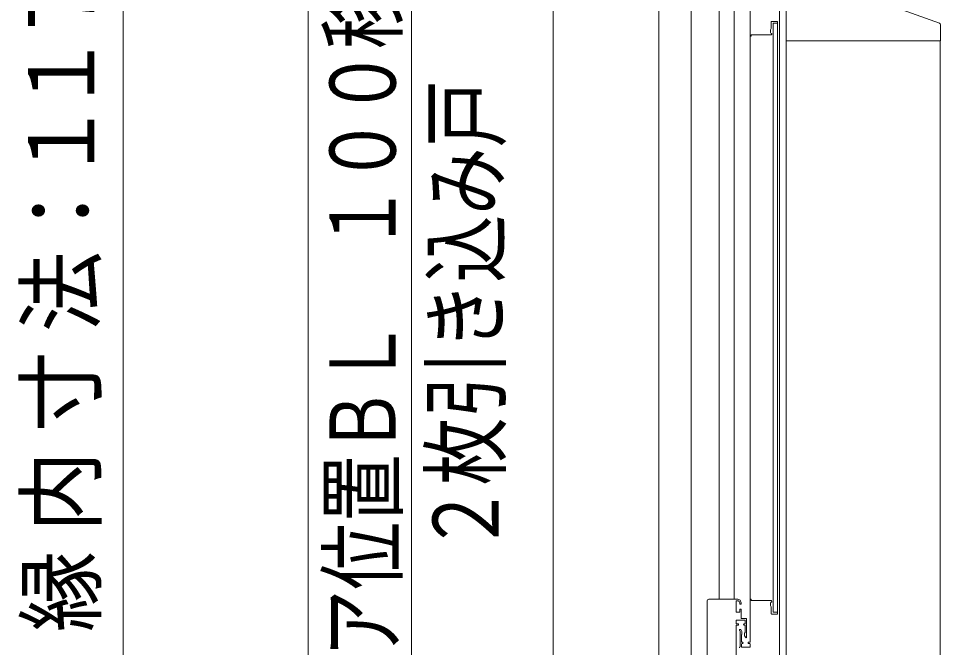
# Model space of a CAD drawing. Units: millimetres on the paper. Extents: x -305 to 305, y -152 to 152.
# Drawn here: x -212.8 to -186, y 58.04 to 76.34 of the extents above; entities that cross this region are included whole.
import ezdxf
from ezdxf.enums import TextEntityAlignment as Align

# ---------------------------------------------------------------- set-up
doc = ezdxf.new("R2010")
doc.units = ezdxf.units.MM
doc.layers.add('0-1_VIEW0001', color=7, linetype='Continuous', lineweight=9)
doc.styles.add('ＭＳ ゴシック', font='')
doc.styles.get('ＭＳ ゴシック').set_extended_font_data('MS Gothic')

msp = doc.modelspace()

# ---------------------------------------------------------------- linework, layer by layer
at = {"layer": '0-1_VIEW0001'}
for p, q in [((-197.254, 97.748), (-197.254, 37.273)), ((-194.184, 96.573), (-194.184, 41.469)), ((-193.244, 96.573), (-193.244, 40.294)), ((-191.999, 96.503), (-191.999, 59.448)), ((-192.429, 59.448), (-192.429, 96.403)), ((-209.753, 38.873), (-209.753, 96.168)), ((-204.377, 55.511), (-204.377, 79.511)), ((-201.377, 55.511), (-201.377, 79.511)), ((-191.534, 77.782), (-191.534, 58.198)), ((-190.684, 77.573), (-190.684, 57.498)), ((-187.383, 76.682), (-186.033, 76.2)), ((-190.919, 76.243), (-190.919, 76.063)), ((-190.749, 76.253), (-190.909, 76.253)), ((-190.864, 76.203), (-190.739, 76.203)), ((-190.864, 76.203), (-190.864, 59.068)), ((-190.739, 59.028), (-190.739, 76.243)), ((-185.999, 76.153), (-185.999, 75.688)), ((-191.499, 75.853), (-191.499, 75.833)), ((-190.922, 75.863), (-191.489, 75.863)), ((-190.939, 76), (-190.939, 75.928)), ((-190.922, 76.044), (-190.938, 76.006)), ((-190.914, 75.903), (-190.909, 75.903)), ((-190.901, 75.885), (-190.91, 75.87)), ((-190.899, 75.893), (-190.899, 75.892)), ((-191.509, 75.823), (-191.519, 75.823)), ((-190.484, 75.688), (-190.456, 75.688)), ((-190.456, 75.688), (-187.712, 75.688)), ((-187.711, 75.688), (-185.999, 75.688)), ((-192.784, 38.713), (-192.784, 59.398)), ((-192.734, 59.448), (-191.894, 59.448)), ((-192.172, 59.448), (-192.191, 59.448)), ((-191.834, 59.318), (-191.834, 59.348)), ((-191.799, 59.308), (-191.824, 59.308)), ((-191.804, 59.308), (-191.824, 59.308)), ((-191.794, 59.348), (-191.794, 59.318)), ((-191.509, 59.448), (-191.519, 59.448)), ((-191.499, 59.418), (-191.499, 59.438)), ((-190.923, 59.408), (-191.489, 59.408)), ((-190.934, 59.408), (-190.959, 59.408)), ((-190.939, 59.271), (-190.939, 59.343)), ((-190.923, 59.227), (-190.938, 59.265)), ((-190.914, 59.368), (-190.909, 59.368)), ((-190.901, 59.387), (-190.91, 59.401)), ((-190.899, 59.378), (-190.899, 59.379)), ((-191.934, 59.073), (-191.834, 59.073)), ((-191.909, 59.073), (-191.849, 59.073)), ((-190.919, 59.028), (-190.919, 59.208)), ((-190.749, 59.018), (-190.909, 59.018)), ((-190.739, 59.068), (-190.864, 59.068)), ((-191.934, 40.438), (-191.934, 58.698)), ((-191.839, 58.558), (-191.839, 58.543)), ((-191.82, 58.573), (-191.824, 58.573)), ((-191.824, 58.524), (-191.824, 58.072)), ((-191.694, 58.39), (-191.694, 58.463)), ((-191.784, 58.213), (-191.784, 58.408)), ((-191.759, 58.198), (-191.769, 58.198)), ((-191.769, 58.158), (-191.759, 58.158)), ((-191.662, 58.331), (-191.692, 58.383)), ((-191.594, 58.188), (-191.594, 58.168)), ((-191.544, 58.198), (-191.584, 58.198)), ((-191.584, 58.158), (-191.544, 58.158)), ((-191.839, 58.053), (-191.839, 58.033)), ((-191.784, 58.068), (-191.784, 58.143)), ((-191.549, 58.053), (-191.769, 58.053)), ((-191.534, 58.148), (-191.534, 58.068))]:
    msp.add_line(p, q, dxfattribs=at)
at = {"layer": '0-1_VIEW0001', "color": 5}
for p, q in [((-190.484, 40.495), (-190.484, 76.688)), ((-186.009, 40.249), (-186.009, 75.688))]:
    msp.add_line(p, q, dxfattribs=at)
at = {"layer": '0-1_VIEW0001'}
for points in [[(-185.999, 75.913), (-185.999, 75.912), (-186, 75.91), (-186, 75.909)], [(-192.784, 59.398), (-192.769, 59.433), (-192.734, 59.448)], [(-191.884, 59.398), (-191.934, 59.398), (-191.934, 59.073)], [(-191.894, 59.448), (-191.823, 59.419), (-191.794, 59.348)], [(-191.834, 59.348), (-191.849, 59.383), (-191.884, 59.398)], [(-191.824, 59.308), (-191.831, 59.311), (-191.834, 59.318)], [(-191.794, 59.318), (-191.797, 59.311), (-191.804, 59.308)], [(-191.519, 59.448), (-191.53, 59.444), (-191.534, 59.433)], [(-191.499, 59.438), (-191.502, 59.445), (-191.509, 59.448)], [(-191.489, 59.408), (-191.496, 59.411), (-191.499, 59.418)], [(-190.939, 59.343), (-190.932, 59.361), (-190.914, 59.368)], [(-190.938, 59.265), (-190.939, 59.268), (-190.939, 59.271)], [(-190.91, 59.401), (-190.915, 59.406), (-190.923, 59.408)], [(-190.919, 59.208), (-190.92, 59.218), (-190.923, 59.227)], [(-190.909, 59.368), (-190.902, 59.371), (-190.899, 59.378)], [(-190.899, 59.379), (-190.9, 59.383), (-190.901, 59.387)], [(-191.834, 59.073), (-191.834, 59.158), (-191.794, 59.158), (-191.794, 58.888), (-191.634, 58.888), (-191.634, 58.338)], [(-190.909, 59.018), (-190.916, 59.021), (-190.919, 59.028)], [(-190.739, 59.028), (-190.742, 59.021), (-190.749, 59.018)], [(-191.709, 58.738), (-191.674, 58.738), (-191.674, 58.843), (-191.934, 58.843), (-191.934, 58.738), (-191.874, 58.738), (-191.874, 58.698), (-191.934, 58.698)], [(-191.709, 58.698), (-191.729, 58.718), (-191.709, 58.738)], [(-191.674, 58.483), (-191.674, 58.698), (-191.709, 58.698)], [(-191.824, 58.573), (-191.835, 58.569), (-191.839, 58.558)], [(-191.839, 58.543), (-191.837, 58.537), (-191.832, 58.533), (-191.826, 58.53), (-191.824, 58.524)], [(-191.807, 58.566), (-191.813, 58.571), (-191.82, 58.573)], [(-191.774, 58.43), (-191.774, 58.508), (-191.807, 58.566)], [(-191.784, 58.408), (-191.783, 58.414), (-191.779, 58.419), (-191.775, 58.424), (-191.774, 58.43)], [(-191.694, 58.463), (-191.691, 58.47), (-191.684, 58.473), (-191.677, 58.476), (-191.674, 58.483)], [(-191.769, 58.198), (-191.78, 58.202), (-191.784, 58.213)], [(-191.784, 58.143), (-191.78, 58.154), (-191.769, 58.158)], [(-191.759, 58.158), (-191.739, 58.178), (-191.759, 58.198)], [(-191.692, 58.383), (-191.694, 58.386), (-191.694, 58.39)], [(-191.634, 58.338), (-191.645, 58.324), (-191.662, 58.331)], [(-191.584, 58.198), (-191.591, 58.195), (-191.594, 58.188)], [(-191.594, 58.168), (-191.591, 58.161), (-191.584, 58.158)], [(-191.534, 58.208), (-191.537, 58.201), (-191.544, 58.198)], [(-191.544, 58.158), (-191.537, 58.155), (-191.534, 58.148)], [(-191.832, 58.063), (-191.837, 58.059), (-191.839, 58.053)], [(-191.824, 58.072), (-191.826, 58.066), (-191.832, 58.063)], [(-191.769, 58.053), (-191.78, 58.057), (-191.784, 58.068)], [(-191.534, 58.068), (-191.538, 58.057), (-191.549, 58.053)]]:
    msp.add_lwpolyline(points, dxfattribs=at)
for centre, radius, start, end in [((-190.909, 76.243), 0.01, 90, 180), ((-190.749, 76.243), 0.01, 0, 90), ((-186.049, 76.153), 0.05, 0, 70.3462), ((-191.519, 75.838), 0.015, 180, 270), ((-191.489, 75.853), 0.01, 90, 180), ((-190.924, 76), 0.015, 158.1986, 180), ((-190.914, 75.928), 0.025, 180, 270), ((-190.969, 76.063), 0.05, 338.1986, 0), ((-190.922, 75.878), 0.015, 270, 329.0362), ((-190.909, 75.893), 0.01, 0, 90), ((-190.914, 75.892), 0.015, 329.0362, 0), ((-191.509, 75.833), 0.01, 270, 0)]:
    msp.add_arc(centre, radius, start, end, dxfattribs=at)

# ---------------------------------------------------------------- texts
at = {"layer": '0-1_VIEW0001', "style": 'ＭＳ ゴシック'}
for s, width, p in [('ドア位置ＢＬ\u3000１００移動', 0.75, (-201.258, 55.796)), ('７', 0.9, (-210.019, 75.553)), ('１', 0.9, (-210.019, 73.565)), ('２枚引き込み戸', 0.75, (-198.26, 60.796)), ('１', 0.9, (-210.019, 71.577)), ('法：', 0.9, (-210.019, 67.215)), ('寸', 0.9, (-210.019, 64.307)), ('内', 0.9, (-210.019, 61.399)), ('縁', 0.9, (-210.019, 58.491))]:
    msp.add_text(s, height=1.921, rotation=90, dxfattribs=dict(at, width=width)).set_placement(p, align=Align.BOTTOM_LEFT)

doc.saveas('drawing.dxf')
